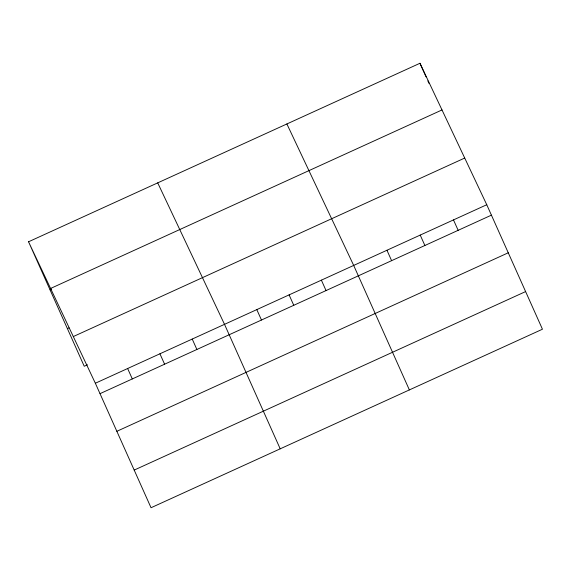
<?xml version="1.0" encoding="UTF-8"?>
<svg xmlns="http://www.w3.org/2000/svg" width="571" height="571" viewBox="0 0 571 571"><rect width="100%" height="100%" fill="white"/><g stroke="black" fill="none" stroke-linecap="round" stroke-linejoin="round"><path stroke-width="0.86" d="M28.55 241.776L419.963 63.267L486.763 204.732L542.45 329.224L151.037 507.733L95.35 383.241L28.55 241.776L84.237 366.268L87.463 364.798M50.591 288.462L442.004 109.946M50.048 289.84L51.661 289.104M67.399 328.625L69.012 327.89M73.309 336.562L464.715 158.046M95.35 383.241L486.763 204.732M100.011 393.662L491.424 215.146M116.848 431.305L508.261 252.789M134.199 470.09L525.613 291.574M286.885 123.957L353.685 265.422L409.371 389.914M157.717 182.87L224.517 324.335L280.204 448.827M419.963 63.267L426.052 76.885M427.843 80.889L428.921 83.295M453.495 219.906L458.149 230.32M420.22 235.081L424.881 245.494M386.952 250.255L391.613 260.669M321.387 280.154L326.048 290.568M289.097 294.879L293.758 305.292M256.807 309.61L261.468 320.024M192.227 339.06L196.881 349.473M159.93 353.792L164.591 364.205M127.64 368.516L132.301 378.93"/></g></svg>
